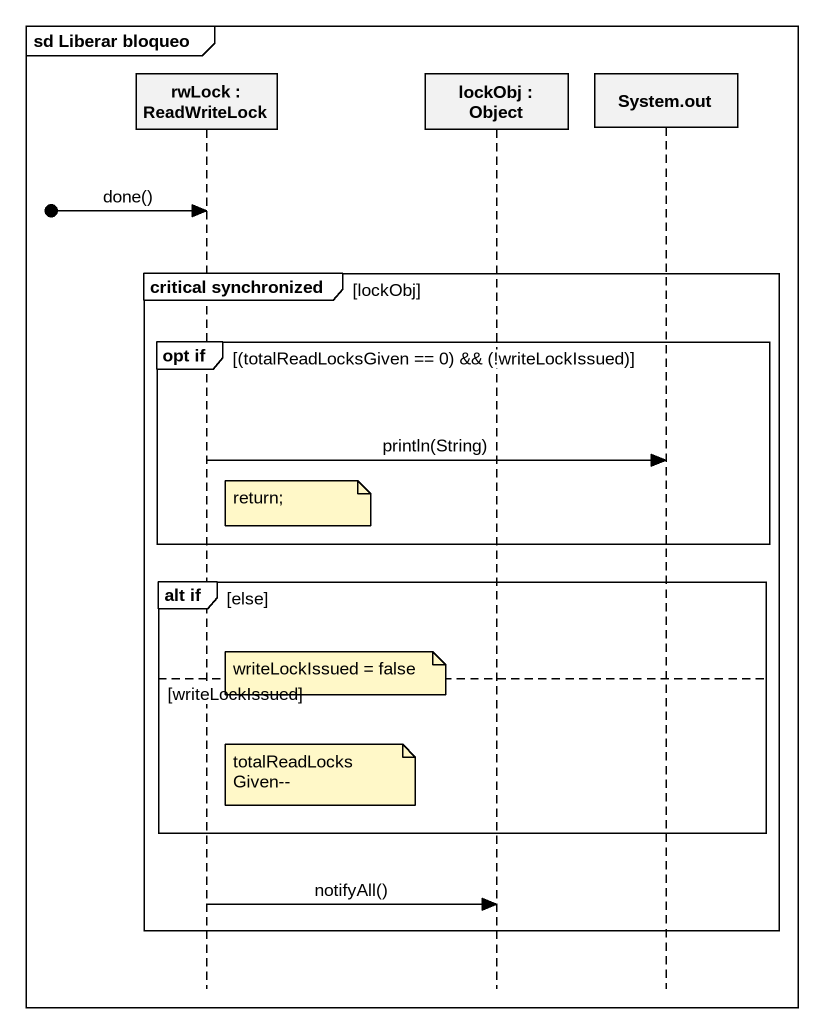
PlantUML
@startuml
mainframe sd Liberar bloqueo
hide footbox
participant "rwLock : ReadWriteLock" as rwLock
participant "lockObj : Object" as lockObj
participant "System.out" as System_out

[o-> rwLock : done()
group critical synchronized [lockObj]
  group opt if [(totalReadLocksGiven == 0) && (!writeLockIssued)]
    rwLock -> System_out : println(String)
    note right of rwLock : return;
  end
  group alt if [else]
    note right of rwLock : writeLockIssued = false
  else writeLockIssued
    note right of rwLock : totalReadLocksGiven--
  end
  rwLock -> lockObj : notifyAll()
end
@enduml
